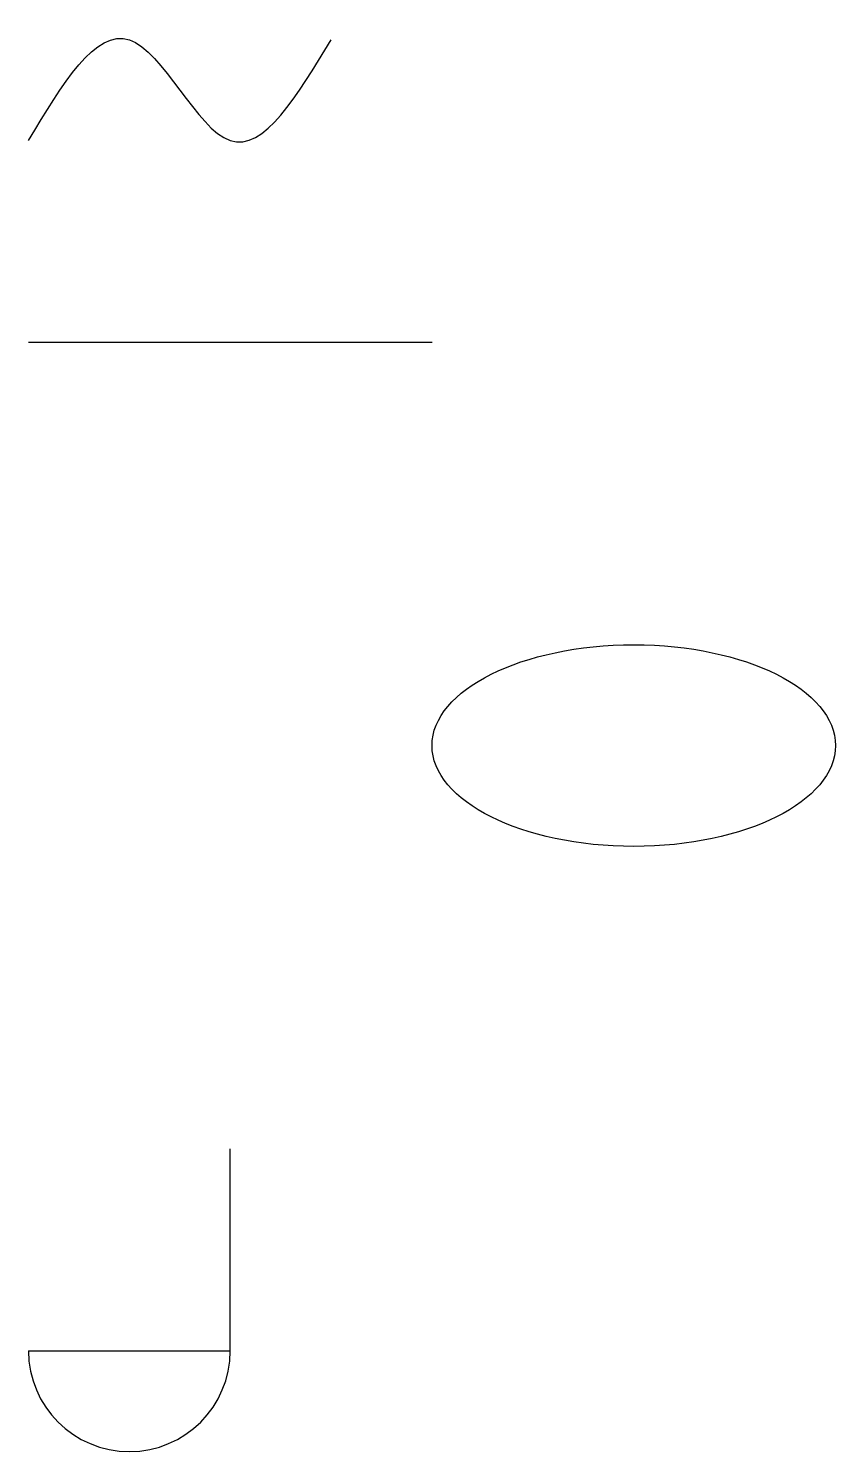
# Model space of a CAD drawing. Header units: millimetres. Extents: x 0 to 4000, y -500 to 6556.
import ezdxf

# ---------------------------------------------------------------- set-up
doc = ezdxf.new("R2010")
doc.units = ezdxf.units.MM

msp = doc.modelspace()

# ---------------------------------------------------------------- linework, layer by layer
msp.add_line((0, 5000), (2000, 5000))
msp.add_lwpolyline([(0, 0, 1), (1000, 0), (1000, 1000)], format="xyb")
msp.add_polyline3d([(0, 0, 0), (1000, 0, 500), (1000, 1000, 1000)])
msp.add_ellipse((3000, 3000), major_axis=(1000, 0), ratio=0.5)
msp.add_spline([(0, 6000), (500, 6500), (1000, 6000), (1500, 6500)], degree=3)

doc.saveas('drawing.dxf')
